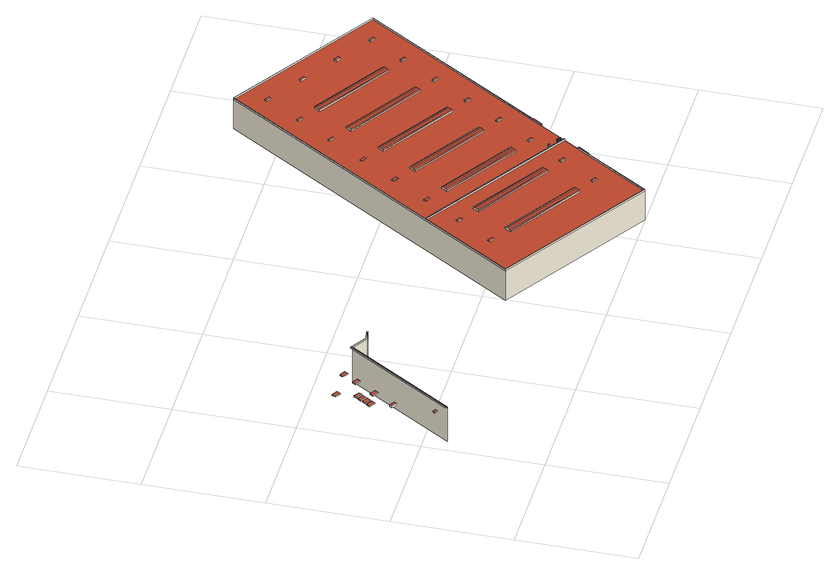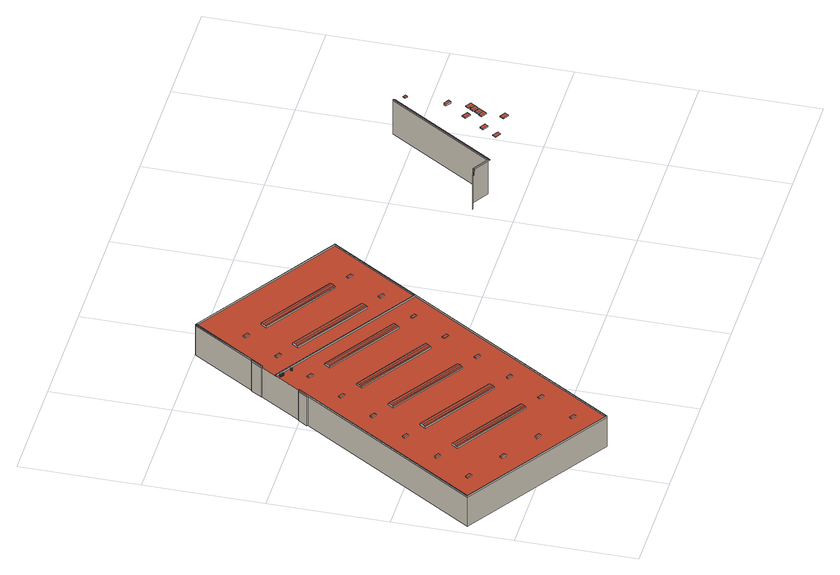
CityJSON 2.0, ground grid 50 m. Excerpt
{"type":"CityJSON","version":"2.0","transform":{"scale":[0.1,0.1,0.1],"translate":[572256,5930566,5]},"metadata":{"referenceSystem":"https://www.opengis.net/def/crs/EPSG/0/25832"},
"CityObjects":{
"building1":{"type":"Building","attributes":{"Grundfläche 2D":"20958.267702","Grundhöhe NN":"5.022"},"children":["building1-1","building1-2","building1-3","building1-4","building1-5","building1-6","building1-7","building1-8","building1-9","building1-10"],"geometry":[{"type":"MultiSurface","lod":"3","boundaries":[[[0,1,2,3]],[[3,2,4,5,6]],[[1,0,7,8]],[[9,10,11,12,6,5]],[[13,14,15,16,17,4,18,19,20]],[[1,21,22,2]],[[21,1,8,23]],[[20,24,25,13]],[[21,26,27,28,29,22]],[[30,27,26,21,23,31]]],"semantics":{"surfaces":[{"type":"WallSurface"},{"type":"RoofSurface"}],"values":[0,1,0,0,0,0,0,0,0,0]}}]},
"building1-1":{"type":"BuildingInstallation","parents":["building1"],"geometry":[{"type":"MultiSurface","lod":"3","boundaries":[[[32,33,34,35]],[[35,34,36,37]],[[32,35,37,38]],[[33,32,38,39]],[[34,33,39,36]]],"semantics":{"surfaces":[{"type":"RoofSurface"},{"type":"WallSurface"}],"values":[0,1,1,1,1]}}]},
"building1-2":{"type":"BuildingInstallation","parents":["building1"],"geometry":[{"type":"MultiSurface","lod":"3","boundaries":[[[40,41,42,43]],[[43,42,44,45]],[[40,43,45,46]],[[41,40,46,47]],[[42,41,47,44]]],"semantics":{"surfaces":[{"type":"RoofSurface"},{"type":"WallSurface"}],"values":[0,1,1,1,1]}}]},
"building1-3":{"type":"BuildingInstallation","parents":["building1"],"geometry":[{"type":"MultiSurface","lod":"3","boundaries":[[[48,49,50,51]],[[52,53,49,48]],[[54,50,49,53]],[[54,55,51,50]],[[48,51,55,52]]],"semantics":{"surfaces":[{"type":"RoofSurface"},{"type":"WallSurface"}],"values":[0,1,1,1,1]}}]},
"building1-4":{"type":"BuildingInstallation","parents":["building1"],"geometry":[{"type":"MultiSurface","lod":"3","boundaries":[[[56,57,58,59]],[[59,58,60,61]],[[56,59,61,62]],[[57,56,62,63]],[[58,57,63,60]]],"semantics":{"surfaces":[{"type":"RoofSurface"},{"type":"WallSurface"}],"values":[0,1,1,1,1]}}]},
"building1-5":{"type":"BuildingInstallation","parents":["building1"],"geometry":[{"type":"MultiSurface","lod":"3","boundaries":[[[64,65,66,67]],[[67,66,68,69]],[[64,67,69,70]],[[65,64,70,71]],[[66,65,71,68]]],"semantics":{"surfaces":[{"type":"RoofSurface"},{"type":"WallSurface"}],"values":[0,1,1,1,1]}}]},
"building1-6":{"type":"BuildingInstallation","parents":["building1"],"geometry":[{"type":"MultiSurface","lod":"3","boundaries":[[[72,73,74,75]],[[75,74,76,77]],[[72,75,77,78]],[[73,72,78,79]],[[74,73,79,76]]],"semantics":{"surfaces":[{"type":"RoofSurface"},{"type":"WallSurface"}],"values":[0,1,1,1,1]}}]},
"building1-7":{"type":"BuildingInstallation","parents":["building1"],"geometry":[{"type":"MultiSurface","lod":"3","boundaries":[[[80,81,82,83]],[[83,82,84,85]],[[80,83,85,86]],[[81,80,86,87]],[[82,81,87,84]]],"semantics":{"surfaces":[{"type":"RoofSurface"},{"type":"WallSurface"}],"values":[0,1,1,1,1]}}]},
"building1-8":{"type":"BuildingInstallation","parents":["building1"],"geometry":[{"type":"MultiSurface","lod":"3","boundaries":[[[88,89,90,91]],[[92,93,91,90]],[[88,91,93,94]],[[89,88,94,95]],[[95,92,90,89]]],"semantics":{"surfaces":[{"type":"RoofSurface"},{"type":"WallSurface"}],"values":[0,1,1,1,1]}}]},
"building1-9":{"type":"BuildingInstallation","parents":["building1"],"geometry":[{"type":"MultiSurface","lod":"3","boundaries":[[[96,97,98,99]],[[99,98,100,101]],[[96,99,101,102]],[[97,96,102,103]],[[98,97,103,100]]],"semantics":{"surfaces":[{"type":"RoofSurface"},{"type":"WallSurface"}],"values":[0,1,1,1,1]}}]},
"building1-10":{"type":"BuildingInstallation","parents":["building1"],"geometry":[{"type":"MultiSurface","lod":"3","boundaries":[[[104,105,106,107]],[[107,106,108,109]],[[104,107,109,110]],[[105,104,110,111]],[[106,105,111,108]]],"semantics":{"surfaces":[{"type":"RoofSurface"},{"type":"WallSurface"}],"values":[0,1,1,1,1]}}]},
"building2":{"type":"Building","attributes":{"Grundfläche 2D":"11569.933625","Grundhöhe NN":"5.103"},"children":["building2-1","building2-2","building2-3","building2-4","building2-5","building2-6","building2-7","building2-8","building2-9","building2-10","building2-11","building2-12","building2-13","building2-14","building2-15","building2-16","building2-17","building2-18","building2-19","building2-20","building2-21"],"geometry":[{"type":"Solid","lod":"3","boundaries":[[[[112,113,114,115,116,117,118,119,120,121,122,123,124,125,126]],[[127,128,129]],[[130,131,129,132]],[[127,129,131]],[[133,130,132,134]],[[135,134,136]],[[133,134,135]],[[137,138,139]],[[140,141,139,142]],[[137,139,141]],[[143,140,142,144]],[[145,144,146]],[[143,144,145]],[[147,148,149]],[[150,151,149,152]],[[147,149,151]],[[153,150,152,154]],[[155,154,156]],[[153,154,155]],[[157,158,159]],[[160,161,159,162]],[[157,159,161]],[[163,160,162,164]],[[165,164,166]],[[163,164,165]],[[167,168,169]],[[170,171,169,172]],[[167,169,171]],[[173,170,172,174]],[[175,174,176]],[[173,174,175]],[[177,178,179]],[[180,181,179,182]],[[177,179,181]],[[183,180,182,184]],[[185,184,186]],[[183,184,185]],[[187,188,189,190,191,192,193],[194,195,196,197],[198,199,200,201],[202,203,204,205],[206,207,208,209],[210,211,212,213]],[[214,215,216]],[[217,218,216,219]],[[214,216,218]],[[220,217,219,221]],[[222,221,223]],[[220,221,222]],[[224,225,226,227,228,229],[230,231,232,233],[234,235,236,237,238]],[[239,240,241,242,125,124,243]],[[122,121,244,245]],[[246,227,117,116]],[[227,226,118,117]],[[226,225,119,118]],[[225,224,120,119]],[[121,120,224,229]],[[190,189,123,122]],[[124,123,189,188]],[[247,248,126,125]],[[248,249,112,126]],[[249,250,113,112]],[[250,251,114,113]],[[251,252,115,114]],[[252,246,116,115]],[[172,169,168,230,233,176,174]],[[175,176,233,232]],[[170,173,175,232,231,167,171]],[[168,167,231,230]],[[132,129,128,209,208,136,134]],[[208,207,135,136]],[[130,133,135,207,206,127,131]],[[206,209,128,127]],[[234,238,237,186,184,182,179,178]],[[237,236,185,186]],[[180,183,185,236,235,177,181]],[[235,234,178,177]],[[219,216,215,200,199,223,221]],[[222,223,199,198]],[[217,220,222,198,201,214,218]],[[215,214,201,200]],[[253,254,241,240]],[[254,255,242,241]],[[255,247,125,242]],[[188,187,243,124]],[[187,193,239,243]],[[193,253,240,239]],[[142,139,138,197,196,146,144]],[[145,146,196,195]],[[140,143,145,195,194,137,141]],[[138,137,194,197]],[[152,149,148,212,211,156,154]],[[155,156,211,210]],[[150,153,155,210,213,147,151]],[[148,147,213,212]],[[228,191,245,244]],[[122,245,191,190]],[[229,228,244,121]],[[162,159,158,205,204,166,164]],[[204,203,165,166]],[[160,163,165,203,202,157,161]],[[202,205,158,157]],[[249,248,256,257]],[[250,249,257,258]],[[251,250,258,259]],[[252,251,259,260]],[[246,252,260,261]],[[227,246,261,262]],[[263,193,192,191,228,227,262,264]],[[253,193,263,265]],[[254,253,265,266]],[[255,254,266,267]],[[247,255,267,268]],[[248,247,268,256]],[[256,268,267,266,265,263,264,262,261,260,259,258,257]]]],"semantics":{"surfaces":[{"type":"RoofSurface"},{"type":"WallSurface"},{"type":"GroundSurface"}],"values":[[0,0,0,0,0,0,0,0,0,0,0,0,0,0,0,0,0,0,0,0,0,0,0,0,0,0,0,0,0,0,0,0,0,0,0,0,0,0,0,0,0,0,0,0,0,0,0,1,1,1,1,1,1,1,1,1,1,1,1,1,1,1,1,1,1,1,1,1,1,1,1,1,1,1,1,1,1,1,1,1,1,1,1,1,1,1,1,1,1,1,1,1,1,1,1,1,1,1,1,1,1,1,1,1,1,1,1,1,1,2]]}}]},
"building2-1":{"type":"BuildingInstallation","parents":["building2"],"geometry":[{"type":"MultiSurface","lod":"3","boundaries":[[[269,270,271,272]],[[272,271,273,274]],[[269,272,274,275]],[[270,269,275,276]],[[271,270,276,273]]],"semantics":{"surfaces":[{"type":"RoofSurface"},{"type":"WallSurface"}],"values":[0,1,1,1,1]}}]},
"building2-2":{"type":"BuildingInstallation","parents":["building2"],"geometry":[{"type":"MultiSurface","lod":"3","boundaries":[[[277,278,279,280]],[[280,279,281,282]],[[277,280,282,283]],[[278,277,283,284]],[[279,278,284,281]]],"semantics":{"surfaces":[{"type":"RoofSurface"},{"type":"WallSurface"}],"values":[0,1,1,1,1]}}]},
"building2-3":{"type":"BuildingInstallation","parents":["building2"],"geometry":[{"type":"MultiSurface","lod":"3","boundaries":[[[285,286,287,288]],[[289,290,288,287]],[[290,291,285,288]],[[286,285,291,292]],[[287,286,292,289]]],"semantics":{"surfaces":[{"type":"RoofSurface"},{"type":"WallSurface"}],"values":[0,1,1,1,1]}}]},
"building2-4":{"type":"BuildingInstallation","parents":["building2"],"geometry":[{"type":"MultiSurface","lod":"3","boundaries":[[[293,294,295,296]],[[296,295,297,298]],[[298,299,293,296]],[[299,300,294,293]],[[295,294,300,297]]],"semantics":{"surfaces":[{"type":"RoofSurface"},{"type":"WallSurface"}],"values":[0,1,1,1,1]}}]},
"building2-5":{"type":"BuildingInstallation","parents":["building2"],"geometry":[{"type":"MultiSurface","lod":"3","boundaries":[[[301,302,303,304]],[[304,303,305,306]],[[301,304,306,307]],[[302,301,307,308]],[[303,302,308,305]]],"semantics":{"surfaces":[{"type":"RoofSurface"},{"type":"WallSurface"}],"values":[0,1,1,1,1]}}]},
"building2-6":{"type":"BuildingInstallation","parents":["building2"],"geometry":[{"type":"MultiSurface","lod":"3","boundaries":[[[309,310,311,312,313,314,315,316,317,318,319,320,321,322,323,324,325,326,327,328,329,330,331,332]],[[311,310,333,334]],[[312,311,334,335]],[[313,312,335,336]],[[314,313,336,337]],[[315,314,337,338]],[[316,315,338,339]],[[317,316,339,340]],[[318,317,340,341]],[[319,318,341,342]],[[320,319,342,343]],[[321,320,343,344]],[[322,321,344,345]],[[323,322,345,346]],[[324,323,346,347]],[[325,324,347,348]],[[326,325,348,349]],[[327,326,349,350]],[[328,327,350,351]],[[329,328,351,352]],[[330,329,352,353]],[[331,330,353,354]],[[332,331,354,355]],[[309,332,355,356]],[[310,309,356,333]]],"semantics":{"surfaces":[{"type":"RoofSurface"},{"type":"WallSurface"}],"values":[0,1,1,1,1,1,1,1,1,1,1,1,1,1,1,1,1,1,1,1,1,1,1,1,1]}}]},
"building2-7":{"type":"BuildingInstallation","parents":["building2"],"geometry":[{"type":"MultiSurface","lod":"3","boundaries":[[[357,358,359,360]],[[360,359,361,362]],[[357,360,362,363]],[[358,357,363,364]],[[359,358,364,361]]],"semantics":{"surfaces":[{"type":"RoofSurface"},{"type":"WallSurface"}],"values":[0,1,1,1,1]}}]},
"building2-8":{"type":"BuildingInstallation","parents":["building2"],"geometry":[{"type":"MultiSurface","lod":"3","boundaries":[[[365,366,367,368,369,370,371,372,373,374,375,376,377,378,379,380,381,382,383,384,385,386,387,388,389,390]],[[367,366,391,392]],[[365,390,393,394]],[[366,365,394,391]],[[368,367,392,395]],[[369,368,395,396]],[[370,369,396,397]],[[371,370,397,398]],[[372,371,398,399]],[[373,372,399,400]],[[374,373,400,401]],[[375,374,401,402]],[[376,375,402,403]],[[377,376,403,404]],[[378,377,404,405]],[[379,378,405,406]],[[380,379,406,407]],[[381,380,407,408]],[[382,381,408,409]],[[383,382,409,410]],[[384,383,410,411]],[[385,384,411,412]],[[386,385,412,413]],[[387,386,413,414]],[[388,387,414,415]],[[389,388,415,416]],[[390,389,416,393]]],"semantics":{"surfaces":[{"type":"RoofSurface"},{"type":"WallSurface"}],"values":[0,1,1,1,1,1,1,1,1,1,1,1,1,1,1,1,1,1,1,1,1,1,1,1,1,1,1]}}]},
"building2-9":{"type":"BuildingInstallation","parents":["building2"],"geometry":[{"type":"MultiSurface","lod":"3","boundaries":[[[417,418,419,420]],[[420,419,421,422]],[[417,420,422,423]],[[418,417,423,424]],[[419,418,424,421]]],"semantics":{"surfaces":[{"type":"RoofSurface"},{"type":"WallSurface"}],"values":[0,1,1,1,1]}}]},
"building2-10":{"type":"BuildingInstallation","parents":["building2"],"geometry":[{"type":"MultiSurface","lod":"3","boundaries":[[[425,426,427,428]],[[428,427,429,430]],[[425,428,430,431]],[[426,425,431,432]],[[427,426,432,429]]],"semantics":{"surfaces":[{"type":"RoofSurface"},{"type":"WallSurface"}],"values":[0,1,1,1,1]}}]},
"building2-11":{"type":"BuildingInstallation","parents":["building2"],"geometry":[{"type":"MultiSurface","lod":"3","boundaries":[[[433,434,435,436]],[[436,435,437,438]],[[433,436,438,439]],[[434,433,439,440]],[[435,434,440,437]]],"semantics":{"surfaces":[{"type":"RoofSurface"},{"type":"WallSurface"}],"values":[0,1,1,1,1]}}]},
"building2-12":{"type":"BuildingInstallation","parents":["building2"],"geometry":[{"type":"MultiSurface","lod":"3","boundaries":[[[441,442,443,444]],[[444,443,445,446]],[[441,444,446,447]],[[442,441,447,448]],[[443,442,448,445]]],"semantics":{"surfaces":[{"type":"RoofSurface"},{"type":"WallSurface"}],"values":[0,1,1,1,1]}}]},
"building2-13":{"type":"BuildingInstallation","parents":["building2"],"geometry":[{"type":"MultiSurface","lod":"3","boundaries":[[[449,450,451,452]],[[452,451,453,454]],[[449,452,454,455]],[[450,449,455,456]],[[451,450,456,453]]],"semantics":{"surfaces":[{"type":"RoofSurface"},{"type":"WallSurface"}],"values":[0,1,1,1,1]}}]},
"building2-14":{"type":"BuildingInstallation","parents":["building2"],"geometry":[{"type":"MultiSurface","lod":"3","boundaries":[[[457,458,459,460]],[[460,459,461,462]],[[457,460,462,463]],[[458,457,463,464]],[[459,458,464,461]]],"semantics":{"surfaces":[{"type":"RoofSurface"},{"type":"WallSurface"}],"values":[0,1,1,1,1]}}]},
"building2-15":{"type":"BuildingInstallation","parents":["building2"],"geometry":[{"type":"MultiSurface","lod":"3","boundaries":[[[465,466,467,468]],[[468,467,469,470]],[[465,468,470,471]],[[466,465,471,472]],[[467,466,472,469]]],"semantics":{"surfaces":[{"type":"RoofSurface"},{"type":"WallSurface"}],"values":[0,1,1,1,1]}}]},
"building2-16":{"type":"BuildingInstallation","parents":["building2"],"geometry":[{"type":"MultiSurface","lod":"3","boundaries":[[[473,474,475,476]],[[477,478,476,475]],[[473,476,478,479]],[[479,480,474,473]],[[475,474,480,477]]],"semantics":{"surfaces":[{"type":"RoofSurface"},{"type":"WallSurface"}],"values":[0,1,1,1,1]}}]},
"building2-17":{"type":"BuildingInstallation","parents":["building2"],"geometry":[{"type":"MultiSurface","lod":"3","boundaries":[[[481,482,483,484]],[[484,483,485,486]],[[481,484,486,487]],[[482,481,487,488]],[[483,482,488,485]]],"semantics":{"surfaces":[{"type":"RoofSurface"},{"type":"WallSurface"}],"values":[0,1,1,1,1]}}]},
"building2-18":{"type":"BuildingInstallation","parents":["building2"],"geometry":[{"type":"MultiSurface","lod":"3","boundaries":[[[489,490,491,492,493,494,495,496,497,498,499,500,501,502,503,504,505,506,507,508,509,510,511,512,513,514,515,516,517]],[[493,492,518,519]],[[494,493,519,520]],[[495,494,520,521]],[[496,495,521,522]],[[489,517,523,524]],[[490,489,524,525]],[[491,490,525,526]],[[492,491,526,518]],[[497,496,522,527]],[[498,497,527,528]],[[499,498,528,529]],[[500,499,529,530]],[[501,500,530,531]],[[502,501,531,532]],[[503,502,532,533]],[[504,503,533,534]],[[505,504,534,535]],[[506,505,535,536]],[[507,506,536,537]],[[508,507,537,538]],[[509,508,538,539]],[[510,509,539,540]],[[511,510,540,541]],[[512,511,541,542]],[[513,512,542,543]],[[514,513,543,544]],[[515,514,544,545]],[[516,515,545,546]],[[517,516,546,523]]],"semantics":{"surfaces":[{"type":"RoofSurface"},{"type":"WallSurface"}],"values":[0,1,1,1,1,1,1,1,1,1,1,1,1,1,1,1,1,1,1,1,1,1,1,1,1,1,1,1,1,1]}}]},
"building2-19":{"type":"BuildingInstallation","parents":["building2"],"geometry":[{"type":"MultiSurface","lod":"3","boundaries":[[[547,548,549,550]],[[550,549,551,552]],[[547,550,552,553]],[[548,547,553,554]],[[549,548,554,551]]],"semantics":{"surfaces":[{"type":"RoofSurface"},{"type":"WallSurface"}],"values":[0,1,1,1,1]}}]},
"building2-20":{"type":"BuildingInstallation","parents":["building2"],"geometry":[{"type":"MultiSurface","lod":"3","boundaries":[[[555,556,557,558]],[[559,560,558,557]],[[560,561,555,558]],[[556,555,561,562]],[[557,556,562,559]]],"semantics":{"surfaces":[{"type":"RoofSurface"},{"type":"WallSurface"}],"values":[0,1,1,1,1]}}]},
"building2-21":{"type":"BuildingInstallation","parents":["building2"],"geometry":[{"type":"MultiSurface","lod":"3","boundaries":[[[563,564,565,566]],[[566,565,567,568]],[[563,566,568,569]],[[564,563,569,570]],[[565,564,570,567]]],"semantics":{"surfaces":[{"type":"RoofSurface"},{"type":"WallSurface"}],"values":[0,1,1,1,1]}}]}
},
"vertices":[
[58,407,164],[347,862,164],[347,862,168],[58,407,168],[349,866,168],[345,868,168],[56,415,168],[58,407,0],[347,862,0],[345,868,166],[345,868,164],[338,858,164],[56,415,164],[416,823,164],[354,863,164],[352,864,164],[352,864,166],[349,866,166],[352,864,168],[354,863,168],[416,823,168],[417,818,164],[417,818,168],[417,818,0],[456,832,168],[456,832,164],[457,827,164],[459,827,164],[459,827,168],[457,827,168],[459,827,0],[457,827,0],
[27,440,167],[34,451,167],[23,457,167],[16,447,167],[23,457,162],[16,447,162],[27,440,163],[34,451,163],
[33,606,169],[40,617,169],[18,631,169],[11,620,169],[18,631,160],[11,620,160],[33,606,160],[40,617,160],
[23,691,163],[33,705,163],[9,721,163],[0,707,163],[23,691,159],[33,705,159],[9,721,158],[0,707,158],
[23,741,163],[13,727,163],[36,712,163],[46,727,163],[36,712,159],[46,727,159],[23,741,158],[13,727,158],
[36,762,163],[27,748,163],[49,733,163],[58,747,163],[49,733,159],[58,747,159],[36,762,158],[27,748,158],
[49,782,163],[40,768,163],[63,753,163],[72,768,163],[63,753,159],[72,768,159],[49,782,158],[40,768,158],
[90,694,165],[99,709,165],[76,724,165],[67,709,165],[76,724,160],[67,709,160],[90,694,160],[99,709,160],
[53,837,162],[62,852,162],[39,867,162],[30,852,162],[39,867,157],[30,852,157],[53,837,157],[62,852,157],
[144,779,165],[154,794,165],[131,808,165],[121,794,165],[131,808,160],[121,794,160],[144,779,160],[154,794,160],
[168,868,164],[159,854,164],[182,839,164],[191,854,164],[182,839,160],[191,854,160],[168,868,160],[159,854,160],
[999,408,151],[1634,4,151],[1804,273,151],[1807,271,151],[1838,319,151],[1835,321,151],[1834,322,151],[1633,7,151],[1002,408,151],[1244,788,151],[1246,791,151],[1826,1702,151],[2457,1300,151],[2459,1301,151],[1825,1705,151],[1540,903,150],[1854,704,150],[1857,709,153],[1548,917,154],[1543,909,153],[1863,717,154],[1553,924,153],[1868,725,153],[1557,930,150],[1871,731,150],[1733,1207,150],[2048,1008,150],[2051,1012,153],[1742,1221,154],[1737,1213,153],[2056,1021,154],[1746,1228,153],[2061,1029,153],[1750,1234,150],[2065,1034,150],[1637,1055,150],[1951,855,150],[1954,860,153],[1645,1068,154],[1640,1060,153],[1959,869,154],[1650,1075,153],[1964,876,153],[1654,1082,150],[1968,882,150],[1830,1358,150],[2144,1159,150],[2147,1163,153],[1838,1372,154],[1833,1364,153],[2153,1172,154],[1843,1379,153],[2158,1180,153],[1847,1385,150],[2161,1186,150],[1250,448,150],[1564,249,150],[1567,253,153],[1258,462,154],[1253,454,153],[1573,262,154],[1263,469,153],[1578,270,153],[1267,475,150],[1581,275,150],[1346,600,150],[1661,400,150],[1664,405,153],[1355,613,154],[1350,605,153],[1669,413,154],[1360,620,153],[1674,421,153],[1364,627,150],[1678,427,150],[1946,498,144],[2457,1300,144],[1826,1702,144],[1246,791,144],[1878,389,144],[1944,492,144],[1947,497,144],[1733,1207,144],[1750,1234,144],[2065,1034,144],[2048,1008,144],[1461,779,144],[1775,579,144],[1758,552,144],[1444,752,144],[1830,1358,144],[1847,1385,144],[2161,1186,144],[2144,1159,144],[1540,903,144],[1557,930,144],[1871,731,144],[1854,704,144],[1654,1082,144],[1968,882,144],[1951,855,144],[1637,1055,144],[1444,752,150],[1758,552,150],[1761,557,153],[1452,765,154],[1447,757,153],[1766,565,154],[1457,772,153],[1771,573,153],[1461,779,150],[1775,579,150],[1002,408,144],[1633,7,144],[1834,322,144],[1835,321,144],[1876,385,144],[1244,788,144],[1564,249,144],[1250,448,144],[1267,475,144],[1581,275,144],[1661,400,144],[1346,600,144],[1364,627,144],[1678,427,144],[1664,405,144],[1947,497,151],[1950,496,151],[1977,537,151],[1974,539,151],[1946,498,151],[1876,385,151],[1878,389,151],[1838,319,144],[2459,1301,144],[1825,1705,144],[999,408,144],[1634,4,144],[1804,273,144],[1807,271,144],[1950,496,144],[1977,537,144],[1974,539,144],[1825,1705,1],[999,408,1],[1634,4,1],[1804,273,1],[1807,271,1],[1838,319,1],[1835,321,1],[1947,497,1],[1944,492,1],[1950,496,1],[1977,537,1],[1974,539,1],[2459,1301,1],
[1367,827,148],[1361,817,148],[1381,804,148],[1387,814,148],[1381,804,144],[1387,814,144],[1367,827,144],[1361,817,144],
[1849,1585,148],[1843,1575,148],[1863,1563,148],[1869,1573,148],[1863,1563,144],[1869,1573,144],[1849,1585,144],[1843,1575,144],
[1935,678,149],[1928,668,149],[1948,656,149],[1955,666,149],[1948,656,144],[1955,666,144],[1935,678,144],[1928,668,144],
[2163,1383,151],[2157,1373,151],[2177,1361,151],[2183,1371,151],[2177,1361,144],[2183,1371,144],[2163,1383,144],[2157,1373,144],
[1741,375,149],[1735,365,149],[1755,353,149],[1761,362,149],[1755,353,144],[1761,362,144],[1741,375,144],[1735,365,144],
[1824,440,153],[1823,440,153],[1822,439,153],[1821,438,153],[1821,437,153],[1821,436,153],[1821,435,153],[1822,434,153],[1823,433,153],[1824,433,153],[1825,433,153],[1826,433,153],[1827,433,153],[1827,434,153],[1828,434,153],[1828,435,153],[1828,436,153],[1828,437,153],[1828,438,153],[1828,439,153],[1827,439,153],[1827,440,153],[1826,440,153],[1825,440,153],[1823,440,144],[1822,439,144],[1821,438,144],[1821,437,144],[1821,436,144],[1821,435,144],[1822,434,144],[1823,433,144],[1824,433,144],[1825,433,144],[1826,433,144],[1827,433,144],[1827,434,144],[1828,434,144],[1828,435,144],[1828,436,144],[1828,437,144],[1828,438,144],[1828,439,144],[1827,439,144],[1827,440,144],[1826,440,144],[1825,440,144],[1824,440,144],
[1838,527,149],[1832,517,149],[1852,505,149],[1858,515,149],[1852,505,144],[1858,515,144],[1838,527,144],[1832,517,144],
[1865,415,153],[1864,415,153],[1863,415,153],[1862,415,153],[1862,414,153],[1861,414,153],[1861,413,153],[1861,412,153],[1861,411,153],[1861,410,153],[1861,409,153],[1862,409,153],[1862,408,153],[1863,408,153],[1864,408,153],[1865,408,153],[1866,408,153],[1867,409,153],[1867,410,153],[1868,410,153],[1868,411,153],[1868,412,153],[1868,413,153],[1867,413,153],[1867,414,153],[1866,415,153],[1864,415,144],[1863,415,144],[1866,415,144],[1865,415,144],[1862,415,144],[1862,414,144],[1861,414,144],[1861,413,144],[1861,412,144],[1861,411,144],[1861,410,144],[1861,409,144],[1862,409,144],[1862,408,144],[1863,408,144],[1864,408,144],[1865,408,144],[1866,408,144],[1867,409,144],[1867,410,144],[1868,410,144],[1868,411,144],[1868,412,144],[1868,413,144],[1867,413,144],[1867,414,144],
[1463,979,148],[1457,969,148],[1477,956,148],[1483,966,148],[1477,956,144],[1483,966,144],[1463,979,144],[1457,969,144],
[1560,1130,148],[1553,1121,148],[1573,1108,148],[1580,1118,148],[1573,1108,144],[1580,1118,144],[1560,1130,144],[1553,1121,144],
[1656,1283,148],[1650,1273,148],[1670,1261,148],[1676,1270,148],[1670,1261,144],[1676,1270,144],[1656,1283,144],[1650,1273,144],
[2006,1484,151],[2000,1474,151],[2020,1462,151],[2026,1472,151],[2020,1462,144],[2026,1472,144],[2006,1484,144],[2000,1474,144],
[2224,1134,149],[2218,1124,149],[2238,1112,149],[2244,1121,149],[2238,1112,144],[2244,1121,144],[2224,1134,144],[2218,1124,144],
[2128,982,149],[2122,972,149],[2142,960,149],[2148,970,149],[2142,960,144],[2148,970,144],[2128,982,144],[2122,972,144],
[2320,1283,149],[2314,1273,149],[2334,1261,149],[2340,1270,149],[2334,1261,144],[2340,1270,144],[2320,1283,144],[2314,1273,144],
[1270,673,148],[1263,664,148],[1283,651,148],[1290,661,148],[1283,651,144],[1290,661,144],[1270,673,144],[1263,664,144],
[2029,828,149],[2023,818,149],[2043,806,149],[2049,815,149],[2043,806,144],[2049,815,144],[2029,828,144],[2023,818,144],
[1876,402,153],[1877,402,153],[1877,403,153],[1878,403,153],[1878,404,153],[1878,405,153],[1878,406,153],[1878,407,153],[1877,407,153],[1877,408,153],[1876,409,153],[1875,409,153],[1874,409,153],[1873,409,153],[1872,409,153],[1872,408,153],[1871,408,153],[1871,407,153],[1870,406,153],[1870,405,153],[1870,404,153],[1871,403,153],[1871,402,153],[1872,402,153],[1873,402,153],[1873,401,153],[1874,401,153],[1875,401,153],[1875,402,153],[1878,403,144],[1878,404,144],[1878,405,144],[1878,406,144],[1878,407,144],[1875,402,144],[1876,402,144],[1877,402,144],[1877,403,144],[1877,407,144],[1877,408,144],[1876,409,144],[1875,409,144],[1874,409,144],[1873,409,144],[1872,409,144],[1872,408,144],[1871,408,144],[1871,407,144],[1870,406,144],[1870,405,144],[1870,404,144],[1871,403,144],[1871,402,144],[1872,402,144],[1873,402,144],[1873,401,144],[1874,401,144],[1875,401,144],
[1753,1434,148],[1747,1424,148],[1767,1411,148],[1773,1421,148],[1767,1411,144],[1773,1421,144],[1753,1434,144],[1747,1424,144],
[1174,522,148],[1168,512,148],[1188,500,148],[1194,509,148],[1188,500,144],[1194,509,144],[1174,522,144],[1168,512,144],
[1645,224,149],[1639,214,149],[1659,201,149],[1665,211,149],[1659,201,144],[1665,211,144],[1645,224,144],[1639,214,144]
]}
